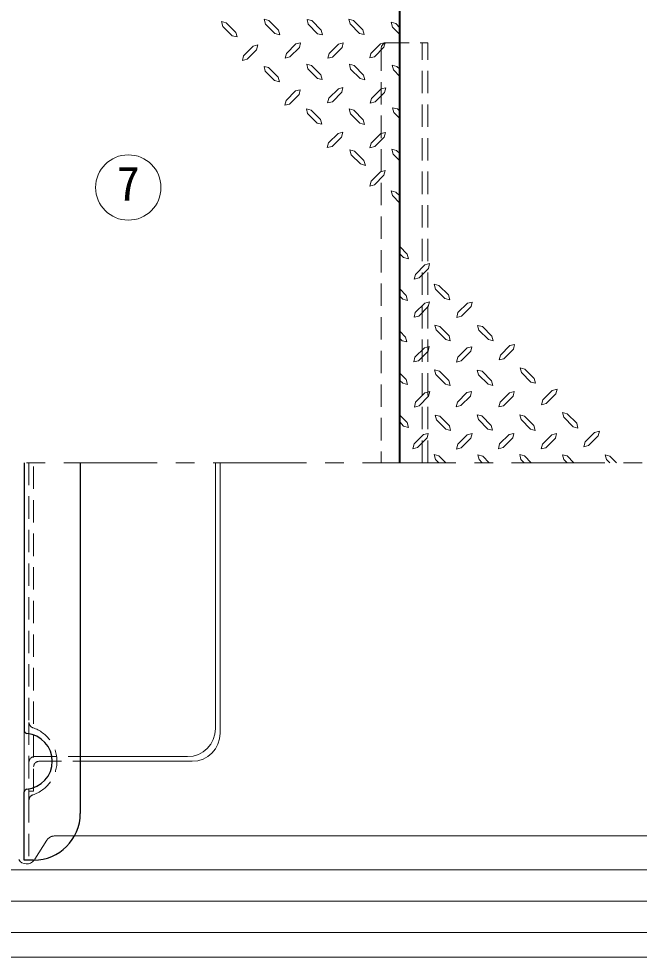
# Model space of a CAD drawing. Units: millimetres at full size, sheet at 1:10; details may follow other scales. Extents: x -2096 to 1954, y -1408 to 1402.
# Drawn here: x -1440 to -1107, y 626 to 1128 of the extents above; entities that cross this region are included whole.
import ezdxf
from ezdxf.enums import TextEntityAlignment as Align

# ---------------------------------------------------------------- set-up
doc = ezdxf.new("R2010")
doc.units = ezdxf.units.MM
doc.header["$LTSCALE"] = 10
doc.linetypes.add('CHAIN1', pattern=[8, 5, -1, 1, -1])
doc.linetypes.add('DASHED1', pattern=[1.8, 1.2, -0.6])
doc.layers.add('0-0_ﾚｲﾔ1', color=4, linetype='Continuous', lineweight=9)
doc.styles.add('ＭＳ ゴシック', font='')
doc.styles.get('ＭＳ ゴシック').set_extended_font_data('MS Gothic')

msp = doc.modelspace()

# ---------------------------------------------------------------- linework, layer by layer
at = {"layer": '0-0_ﾚｲﾔ1', "color": 1, "lineweight": 40}
msp.add_line((-1235.57, 890.51), (-1235.57, 1145.51), dxfattribs=at)
at = {"layer": '0-0_ﾚｲﾔ1'}
for p, q in [((-1330.43, 1124.38), (-1331.07, 1126.95)), ((-1328.58, 1126.31), (-1331.07, 1126.95)), ((-1307.53, 1125.58), (-1308.17, 1128.15)), ((-1305.68, 1127.51), (-1308.17, 1128.15)), ((-1305.68, 1127.51), (-1300.62, 1122.37)), ((-1284.63, 1125.5), (-1285.27, 1128.07)), ((-1282.78, 1127.43), (-1285.27, 1128.07)), ((-1282.78, 1127.43), (-1277.72, 1122.29)), ((-1262.21, 1125.66), (-1262.85, 1128.23)), ((-1260.36, 1127.59), (-1262.85, 1128.23)), ((-1260.36, 1127.59), (-1255.3, 1122.45)), ((-1330.43, 1124.38), (-1325.37, 1119.31)), ((-1328.58, 1126.31), (-1323.52, 1121.16)), ((-1307.53, 1125.58), (-1302.47, 1120.52)), ((-1300.62, 1122.37), (-1299.9, 1119.88)), ((-1284.63, 1125.5), (-1279.57, 1120.44)), ((-1277.72, 1122.29), (-1276.99, 1119.8)), ((-1262.21, 1125.66), (-1257.15, 1120.6)), ((-1255.3, 1122.45), (-1254.57, 1119.96)), ((-1237.62, 1125.9), (-1240.19, 1126.55)), ((-1239.47, 1123.97), (-1240.19, 1126.55)), ((-1239.47, 1123.97), (-1235.57, 1120.08)), ((-1237.62, 1125.9), (-1235.57, 1123.56)), ((-1322.8, 1118.67), (-1325.37, 1119.31)), ((-1323.52, 1121.16), (-1322.8, 1118.67)), ((-1299.9, 1119.88), (-1302.47, 1120.52)), ((-1276.99, 1119.8), (-1279.57, 1120.44)), ((-1254.57, 1119.96), (-1257.15, 1120.6)), ((-1317.33, 1106.78), (-1312.27, 1111.84)), ((-1294.43, 1107.98), (-1289.37, 1113.05)), ((-1271.53, 1107.9), (-1266.47, 1112.97)), ((-1249.11, 1108.06), (-1244.05, 1113.13)), ((-1319.26, 1108.63), (-1319.91, 1106.14)), ((-1317.33, 1106.78), (-1319.91, 1106.14)), ((-1296.36, 1109.83), (-1297, 1107.34)), ((-1294.43, 1107.98), (-1297, 1107.34)), ((-1273.46, 1109.75), (-1274.1, 1107.26)), ((-1271.53, 1107.9), (-1274.1, 1107.26)), ((-1251.04, 1109.91), (-1251.68, 1107.42)), ((-1249.11, 1108.06), (-1251.68, 1107.42)), ((-1307.69, 1100.35), (-1308.33, 1102.92)), ((-1305.84, 1102.28), (-1308.33, 1102.92)), ((-1305.84, 1102.28), (-1300.78, 1097.14)), ((-1284.79, 1101.56), (-1285.43, 1104.13)), ((-1282.94, 1103.48), (-1285.43, 1104.13)), ((-1284.79, 1101.56), (-1279.73, 1096.49)), ((-1282.94, 1103.48), (-1277.88, 1098.34)), ((-1261.89, 1101.47), (-1262.53, 1104.05)), ((-1260.04, 1103.4), (-1262.53, 1104.05)), ((-1261.89, 1101.47), (-1256.82, 1096.41)), ((-1260.04, 1103.4), (-1254.98, 1098.26)), ((-1237.14, 1102.92), (-1239.71, 1103.56)), ((-1238.99, 1100.99), (-1239.71, 1103.56)), ((-1237.14, 1102.92), (-1235.57, 1101.35)), ((-1307.69, 1100.35), (-1302.63, 1095.29)), ((-1300.78, 1097.14), (-1300.06, 1094.64)), ((-1277.16, 1095.85), (-1279.73, 1096.49)), ((-1277.88, 1098.34), (-1277.16, 1095.85)), ((-1254.25, 1095.77), (-1256.82, 1096.41)), ((-1254.98, 1098.26), (-1254.25, 1095.77)), ((-1238.99, 1100.99), (-1235.57, 1097.58)), ((-1300.06, 1094.64), (-1302.63, 1095.29)), ((-1294.59, 1082.75), (-1289.53, 1087.81)), ((-1271.69, 1083.96), (-1266.63, 1089.02)), ((-1248.79, 1083.88), (-1243.73, 1088.94)), ((-1296.52, 1084.6), (-1297.16, 1082.11)), ((-1294.59, 1082.75), (-1297.16, 1082.11)), ((-1273.62, 1085.81), (-1274.26, 1083.31)), ((-1271.69, 1083.96), (-1274.26, 1083.31)), ((-1250.72, 1085.72), (-1251.36, 1083.23)), ((-1248.79, 1083.88), (-1251.36, 1083.23)), ((-1284.95, 1077.61), (-1285.59, 1080.18)), ((-1283.1, 1079.54), (-1285.59, 1080.18)), ((-1284.95, 1077.61), (-1279.89, 1072.55)), ((-1283.1, 1079.54), (-1278.04, 1074.39)), ((-1262.05, 1077.53), (-1262.69, 1080.1)), ((-1260.2, 1079.46), (-1262.69, 1080.1)), ((-1262.05, 1077.53), (-1256.99, 1072.47)), ((-1260.2, 1079.46), (-1255.14, 1074.31)), ((-1236.82, 1080.1), (-1239.39, 1080.74)), ((-1238.74, 1078.17), (-1239.39, 1080.74)), ((-1238.74, 1078.17), (-1235.57, 1075)), ((-1236.82, 1080.1), (-1235.57, 1078.85)), ((-1277.32, 1071.9), (-1279.89, 1072.55)), ((-1278.04, 1074.39), (-1277.32, 1071.9)), ((-1254.41, 1071.82), (-1256.99, 1072.47)), ((-1255.14, 1074.31), (-1254.41, 1071.82)), ((-1273.78, 1061.86), (-1274.42, 1059.37)), ((-1271.85, 1060.01), (-1266.79, 1065.07)), ((-1250.88, 1061.78), (-1251.52, 1059.29)), ((-1248.95, 1059.93), (-1243.89, 1064.99)), ((-1271.85, 1060.01), (-1274.42, 1059.37)), ((-1259.8, 1057.52), (-1262.37, 1058.16)), ((-1261.65, 1055.59), (-1262.37, 1058.16)), ((-1259.8, 1057.52), (-1254.74, 1052.46)), ((-1248.95, 1059.93), (-1251.52, 1059.29)), ((-1237.22, 1057.84), (-1239.79, 1058.48)), ((-1239.07, 1055.91), (-1239.79, 1058.48)), ((-1237.22, 1057.84), (-1235.57, 1056.19)), ((-1261.65, 1055.59), (-1256.58, 1050.61)), ((-1254.74, 1052.46), (-1254.01, 1049.89)), ((-1239.07, 1055.91), (-1235.57, 1052.28)), ((-1254.01, 1049.89), (-1256.58, 1050.61)), ((-1250.96, 1041.37), (-1245.9, 1046.43)), ((-1250.96, 1041.37), (-1251.6, 1038.8)), ((-1249.03, 1039.52), (-1244.05, 1044.58)), ((-1249.03, 1039.52), (-1251.6, 1038.8)), ((-1237.62, 1035.58), (-1240.19, 1036.22)), ((-1239.47, 1033.65), (-1240.19, 1036.22)), ((-1239.47, 1033.65), (-1235.57, 1029.6)), ((-1237.62, 1035.58), (-1235.57, 1033.53)), ((-1231.67, 1002.37), (-1235.57, 1006.42)), ((-1233.52, 1000.44), (-1235.57, 1002.49)), ((-1231.67, 1002.37), (-1230.95, 999.8)), ((-1233.52, 1000.44), (-1230.95, 999.8)), ((-1222.11, 996.5), (-1227.09, 991.44)), ((-1222.11, 996.5), (-1219.54, 997.22)), ((-1220.18, 994.65), (-1219.54, 997.22)), ((-1220.18, 994.65), (-1225.24, 989.59)), ((-1217.13, 986.14), (-1214.56, 985.41)), ((-1216.41, 983.56), (-1217.13, 986.14)), ((-1232.07, 980.11), (-1235.57, 983.74)), ((-1211.34, 978.5), (-1216.41, 983.56)), ((-1209.49, 980.43), (-1214.56, 985.41)), ((-1233.92, 978.18), (-1235.57, 979.83)), ((-1233.92, 978.18), (-1231.35, 977.54)), ((-1232.07, 980.11), (-1231.35, 977.54)), ((-1222.19, 976.09), (-1227.25, 971.03)), ((-1222.19, 976.09), (-1219.62, 976.73)), ((-1220.26, 974.24), (-1219.62, 976.73)), ((-1211.34, 978.5), (-1208.77, 977.86)), ((-1209.49, 980.43), (-1208.77, 977.86)), ((-1199.29, 976.01), (-1204.35, 970.95)), ((-1199.29, 976.01), (-1196.72, 976.65)), ((-1197.36, 974.16), (-1196.72, 976.65)), ((-1232.4, 957.85), (-1235.57, 961.02)), ((-1216.73, 964.2), (-1214.16, 963.56)), ((-1216, 961.71), (-1216.73, 964.2)), ((-1210.94, 956.56), (-1216, 961.71)), ((-1209.09, 958.49), (-1214.16, 963.56)), ((-1193.82, 964.12), (-1191.25, 963.47)), ((-1193.1, 961.63), (-1193.82, 964.12)), ((-1188.04, 956.48), (-1193.1, 961.63)), ((-1186.19, 958.41), (-1191.25, 963.47)), ((-1234.32, 955.92), (-1235.57, 957.17)), ((-1234.32, 955.92), (-1231.75, 955.28)), ((-1232.4, 957.85), (-1231.75, 955.28)), ((-1210.94, 956.56), (-1208.45, 955.92)), ((-1209.09, 958.49), (-1208.45, 955.92)), ((-1188.04, 956.48), (-1185.55, 955.84)), ((-1186.19, 958.41), (-1185.55, 955.84)), ((-1222.35, 952.14), (-1227.41, 947.08)), ((-1222.35, 952.14), (-1219.78, 952.79)), ((-1220.42, 950.3), (-1219.78, 952.79)), ((-1199.45, 952.06), (-1204.51, 947)), ((-1199.45, 952.06), (-1196.88, 952.71)), ((-1197.52, 950.22), (-1196.88, 952.71)), ((-1176.55, 953.27), (-1181.61, 948.21)), ((-1176.55, 953.27), (-1173.98, 953.91)), ((-1174.62, 951.42), (-1173.98, 953.91)), ((-1171.08, 941.38), (-1168.51, 940.73)), ((-1170.36, 938.89), (-1171.08, 941.38)), ((-1163.45, 935.67), (-1168.51, 940.73)), ((-1232.16, 935.03), (-1235.57, 938.44)), ((-1216.89, 940.25), (-1214.32, 939.61)), ((-1216.16, 937.76), (-1216.89, 940.25)), ((-1211.1, 932.62), (-1216.16, 937.76)), ((-1209.25, 934.55), (-1214.32, 939.61)), ((-1193.99, 940.17), (-1191.41, 939.53)), ((-1193.26, 937.68), (-1193.99, 940.17)), ((-1188.2, 932.54), (-1193.26, 937.68)), ((-1186.35, 934.47), (-1191.41, 939.53)), ((-1165.3, 933.74), (-1170.36, 938.89)), ((-1163.45, 935.67), (-1162.81, 933.1)), ((-1234, 933.1), (-1235.57, 934.67)), ((-1234, 933.1), (-1231.43, 932.46)), ((-1232.16, 935.03), (-1231.43, 932.46)), ((-1211.1, 932.62), (-1208.61, 931.97)), ((-1209.25, 934.55), (-1208.61, 931.97)), ((-1188.2, 932.54), (-1185.71, 931.89)), ((-1186.35, 934.47), (-1185.71, 931.89)), ((-1165.3, 933.74), (-1162.81, 933.1)), ((-1222.03, 927.96), (-1227.09, 922.89)), ((-1222.03, 927.96), (-1219.46, 928.6)), ((-1220.1, 926.11), (-1219.46, 928.6)), ((-1199.61, 928.12), (-1204.67, 923.06)), ((-1199.61, 928.12), (-1197.04, 928.76)), ((-1197.68, 926.27), (-1197.04, 928.76)), ((-1176.71, 928.04), (-1181.77, 922.97)), ((-1176.71, 928.04), (-1174.14, 928.68)), ((-1174.78, 926.19), (-1174.14, 928.68)), ((-1153.81, 929.24), (-1158.87, 924.18)), ((-1153.81, 929.24), (-1151.24, 929.89)), ((-1151.88, 927.39), (-1151.24, 929.89)), ((-1231.67, 912.05), (-1235.57, 915.94)), ((-1216.57, 916.06), (-1213.99, 915.42)), ((-1215.84, 913.57), (-1216.57, 916.06)), ((-1208.93, 910.36), (-1213.99, 915.42)), ((-1194.15, 916.22), (-1191.57, 915.58)), ((-1193.42, 913.73), (-1194.15, 916.22)), ((-1186.51, 910.52), (-1191.57, 915.58)), ((-1171.24, 916.14), (-1168.67, 915.5)), ((-1170.52, 913.65), (-1171.24, 916.14)), ((-1163.61, 910.44), (-1168.67, 915.5)), ((-1148.34, 917.35), (-1145.77, 916.71)), ((-1147.62, 914.86), (-1148.34, 917.35)), ((-1140.71, 911.64), (-1145.77, 916.71)), ((-1233.52, 910.12), (-1235.57, 912.46)), ((-1231.67, 912.05), (-1230.95, 909.47)), ((-1210.78, 908.43), (-1215.84, 913.57)), ((-1208.93, 910.36), (-1208.29, 907.79)), ((-1188.36, 908.59), (-1193.42, 913.73)), ((-1186.51, 910.52), (-1185.87, 907.95)), ((-1165.46, 908.51), (-1170.52, 913.65)), ((-1163.61, 910.44), (-1162.97, 907.87)), ((-1142.56, 909.72), (-1147.62, 914.86)), ((-1140.71, 911.64), (-1140.07, 909.07)), ((-1233.52, 910.12), (-1230.95, 909.47)), ((-1222.83, 905.62), (-1227.9, 900.56)), ((-1222.83, 905.62), (-1220.26, 906.26)), ((-1220.91, 903.77), (-1220.26, 906.26)), ((-1210.78, 908.43), (-1208.29, 907.79)), ((-1199.37, 905.46), (-1204.43, 900.39)), ((-1199.37, 905.46), (-1196.8, 906.1)), ((-1197.44, 903.61), (-1196.8, 906.1)), ((-1188.36, 908.59), (-1185.87, 907.95)), ((-1176.95, 905.62), (-1182.01, 900.56)), ((-1176.95, 905.62), (-1174.38, 906.26)), ((-1175.02, 903.77), (-1174.38, 906.26)), ((-1165.46, 908.51), (-1162.97, 907.87)), ((-1154.05, 905.54), (-1159.11, 900.47)), ((-1154.05, 905.54), (-1151.48, 906.18)), ((-1152.12, 903.69), (-1151.48, 906.18)), ((-1142.56, 909.72), (-1140.07, 909.07)), ((-1131.15, 906.74), (-1136.21, 901.68)), ((-1131.15, 906.74), (-1128.57, 907.39)), ((-1129.22, 904.89), (-1128.57, 907.39)), ((-1334.32, 890.51), (-1334.32, 748.01)), ((-1331.82, 890.51), (-1331.82, 745.51)), ((-1217.13, 894.85), (-1214.56, 894.13)), ((-1216.41, 892.28), (-1217.13, 894.85)), ((-1214.64, 890.51), (-1216.41, 892.28)), ((-1210.94, 890.51), (-1214.56, 894.13)), ((-1193.66, 894.69), (-1191.09, 894.05)), ((-1193.02, 892.2), (-1193.66, 894.69)), ((-1191.33, 890.51), (-1193.02, 892.2)), ((-1187.69, 890.51), (-1191.09, 894.05)), ((-1171.24, 894.85), (-1168.67, 894.13)), ((-1170.6, 892.28), (-1171.24, 894.85)), ((-1168.83, 890.51), (-1170.6, 892.28)), ((-1165.06, 890.51), (-1168.67, 894.13)), ((-1148.34, 894.77), (-1145.77, 894.13)), ((-1147.62, 892.28), (-1148.34, 894.77)), ((-1145.85, 890.51), (-1147.62, 892.28)), ((-1142.16, 890.51), (-1145.77, 894.13)), ((-1125.44, 894.69), (-1122.87, 894.05)), ((-1124.72, 892.2), (-1125.44, 894.69)), ((-1123.03, 890.51), (-1124.72, 892.2)), ((-1119.33, 890.51), (-1122.87, 894.05)), ((-1436.82, 714.08), (-1436.82, 746.94)), ((-1349.32, 733.01), (-1406.82, 733.01)), ((-1346.82, 730.51), (-1406.82, 730.51)), ((-847.36, 672.3), (-1623.78, 672.3)), ((-813.78, 638.72), (-1657.36, 638.72))]:
    msp.add_line(p, q, dxfattribs=at)
at = {"layer": '0-0_ﾚｲﾔ1', "color": 7, "linetype": 'DASHED1', "lineweight": 18}
for p, q in [((-1245.57, 1112.51), (-1245.57, 890.51)), ((-1242.57, 1115.51), (-1220.57, 1115.51)), ((-1220.57, 890.51), (-1220.57, 1115.51)), ((-1434.32, 890.51), (-1434.32, 751.37)), ((-1434.32, 709.65), (-1434.32, 677.51))]:
    msp.add_line(p, q, dxfattribs=at)
at = {"layer": '0-0_ﾚｲﾔ1', "linetype": 'DASHED1'}
for p, q in [((-1223.57, 890.51), (-1223.57, 1115.51)), ((-1431.82, 714.51), (-1431.82, 890.51)), ((-1434.32, 751.37), (-1434.32, 709.65)), ((-1431.32, 733.01), (-1406.82, 733.01)), ((-1428.82, 730.51), (-1406.82, 730.51)), ((-1431.82, 714.51), (-1434.32, 714.51)), ((-1409.89, 690.51), (-1420.57, 690.51)), ((-1424.8, 688.18), (-1431.35, 677.84))]:
    msp.add_line(p, q, dxfattribs=at)
at = {"layer": '0-0_ﾚｲﾔ1', "linetype": 'CHAIN1'}
msp.add_line((-1975.57, 890.51), (-470.57, 890.51), dxfattribs=at)
at = {"layer": '0-0_ﾚｲﾔ1', "color": 5, "lineweight": 25}
for p, q in [((-1436.82, 890.51), (-1436.82, 746.94)), ((-1406.82, 890.51), (-1406.82, 702.51))]:
    msp.add_line(p, q, dxfattribs=at)
at = {"layer": '0-0_ﾚｲﾔ1', "color": 7, "lineweight": 18}
for p, q in [((-1409.89, 690.51), (-1061.25, 690.51)), ((-800.57, 625.51), (-1670.57, 625.51))]:
    msp.add_line(p, q, dxfattribs=at)
at = {"layer": '0-0_ﾚｲﾔ1', "color": 3, "lineweight": 18}
msp.add_line((-830.57, 655.51), (-1640.57, 655.51), dxfattribs=at)
at = {"layer": '0-0_ﾚｲﾔ1'}
for points in [[(-1319.26, 1108.63), (-1314.12, 1113.77), (-1311.63, 1114.41), (-1312.27, 1111.84)], [(-1296.36, 1109.83), (-1291.22, 1114.97), (-1288.73, 1115.62), (-1289.37, 1113.05)], [(-1273.46, 1109.75), (-1268.32, 1114.89), (-1265.82, 1115.54), (-1266.47, 1112.97)], [(-1251.04, 1109.91), (-1245.9, 1115.06), (-1243.41, 1115.7), (-1244.05, 1113.13)], [(-1273.62, 1085.81), (-1268.48, 1090.95), (-1265.99, 1091.59), (-1266.63, 1089.02)], [(-1250.72, 1085.72), (-1245.57, 1090.87), (-1243.08, 1091.51), (-1243.73, 1088.94)], [(-1296.52, 1084.6), (-1291.38, 1089.74), (-1288.89, 1090.39), (-1289.53, 1087.81)], [(-1273.78, 1061.86), (-1268.64, 1067), (-1266.15, 1067.64), (-1266.79, 1065.07)], [(-1250.88, 1061.78), (-1245.74, 1066.92), (-1243.24, 1067.56), (-1243.89, 1064.99)], [(-1245.9, 1046.43), (-1243.32, 1047.15), (-1244.05, 1044.58)], [(-1225.24, 989.59), (-1227.82, 988.87), (-1227.09, 991.44)], [(-1220.26, 974.24), (-1225.41, 969.1), (-1227.9, 968.46), (-1227.25, 971.03)], [(-1197.36, 974.16), (-1202.5, 969.02), (-1204.99, 968.38), (-1204.35, 970.95)], [(-1174.62, 951.42), (-1179.76, 946.28), (-1182.25, 945.64), (-1181.61, 948.21)], [(-1220.42, 950.3), (-1225.57, 945.15), (-1228.06, 944.51), (-1227.41, 947.08)], [(-1197.52, 950.22), (-1202.66, 945.07), (-1205.16, 944.43), (-1204.51, 947)], [(-1220.1, 926.11), (-1225.24, 920.97), (-1227.74, 920.32), (-1227.09, 922.89)], [(-1197.68, 926.27), (-1202.82, 921.13), (-1205.32, 920.48), (-1204.67, 923.06)], [(-1174.78, 926.19), (-1179.92, 921.05), (-1182.41, 920.4), (-1181.77, 922.97)], [(-1151.88, 927.39), (-1157.02, 922.25), (-1159.51, 921.61), (-1158.87, 924.18)], [(-1220.91, 903.77), (-1226.05, 898.63), (-1228.54, 897.98), (-1227.9, 900.56)], [(-1197.44, 903.61), (-1202.58, 898.47), (-1205.07, 897.82), (-1204.43, 900.39)], [(-1175.02, 903.77), (-1180.16, 898.63), (-1182.66, 897.98), (-1182.01, 900.56)], [(-1152.12, 903.69), (-1157.26, 898.55), (-1159.75, 897.9), (-1159.11, 900.47)], [(-1129.22, 904.89), (-1134.36, 899.75), (-1136.85, 899.11), (-1136.21, 901.68)]]:
    msp.add_lwpolyline(points, dxfattribs=at)
at = {"layer": '0-0_ﾚｲﾔ1', "color": 5, "lineweight": 25}
msp.add_lwpolyline([(-1431.82, 677.51), (-1436.82, 677.51), (-1436.82, 714.08)], dxfattribs=at)
at = {"layer": '0-0_ﾚｲﾔ1', "color": 7, "lineweight": 18}
msp.add_circle((-1381.08, 1038.01), 17.5, dxfattribs=at)
at = {"layer": '0-0_ﾚｲﾔ1', "color": 7, "linetype": 'DASHED1', "lineweight": 18}
for centre, radius, start, end in [((-1242.57, 1112.51), 3, 90, 180), ((-1431.32, 751.37), 3, 180, 251.447), ((-1438.32, 730.51), 19, 288.553, 71.447), ((-1431.32, 709.65), 3, 108.553, 180)]:
    msp.add_arc(centre, radius, start, end, dxfattribs=at)
at = {"layer": '0-0_ﾚｲﾔ1', "color": 5, "lineweight": 25}
for centre, radius, start, end in [((-1435.32, 746.94), 1.5, 180, 264.7841), ((-1436.82, 730.51), 15, 275.2159, 84.7841), ((-1435.32, 714.08), 1.5, 95.2159, 180), ((-1431.82, 702.51), 25, 270, 0)]:
    msp.add_arc(centre, radius, start, end, dxfattribs=at)
at = {"layer": '0-0_ﾚｲﾔ1'}
for centre in [(-1349.32, 748.01), (-1346.82, 745.51)]:
    msp.add_arc(centre, 15, 270, 0, dxfattribs=at)
at = {"layer": '0-0_ﾚｲﾔ1', "linetype": 'DASHED1'}
for centre, radius, start, end in [((-1431.32, 730.01), 3, 90, 180), ((-1428.82, 727.51), 3, 90, 180), ((-1420.57, 685.51), 5, 90, 147.6665), ((-1435.57, 680.51), 5, 323.1481, 327.6665)]:
    msp.add_arc(centre, radius, start, end, dxfattribs=at)
at = {"layer": '0-0_ﾚｲﾔ1', "color": 7, "lineweight": 18}
msp.add_arc((-1435.57, 680.51), 5, 212.3335, 323.1481, dxfattribs=at)

# ---------------------------------------------------------------- texts
at = {"layer": '0-0_ﾚｲﾔ1', "color": 7, "style": 'ＭＳ ゴシック'}
msp.add_text('7', height=18.33, dxfattribs=at).set_placement((-1387.33, 1025.51), align=Align.BOTTOM_LEFT)

doc.saveas('drawing.dxf')
